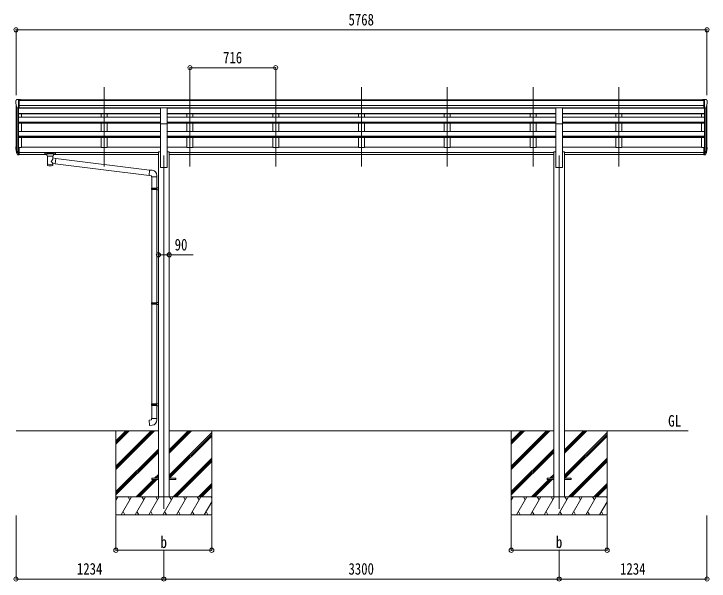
# Model space of a CAD drawing. Units: millimetres at full size. Extents: x -9783 to 33612, y -6828 to 11398.
# Drawn here: x 27735 to 33538, y -3952 to 783 of the extents above; entities that cross this region are included whole.
import ezdxf
from ezdxf.enums import TextEntityAlignment as Align

# ---------------------------------------------------------------- set-up
doc = ezdxf.new("R2010")
doc.units = ezdxf.units.MM
doc.header["$LTSCALE"] = 35
doc.header["$PDMODE"] = 32
doc.header["$PDSIZE"] = 35
for name, color, linetype, lineweight in [('0-0_0', 7, 'Continuous', 9), ('0-1_本体', 4, 'Continuous', 9), ('0-2_部品', 7, 'Continuous', 9), ('0-8_PARTS2', 6, 'Continuous', 9), ('0-A_寸法', 6, 'Continuous', 9)]:
    doc.layers.add(name, color=color, linetype=linetype, lineweight=lineweight)
doc.styles.add('ＭＳ ゴシック', font='')
doc.styles.get('ＭＳ ゴシック').set_extended_font_data('MS Gothic')

msp = doc.modelspace()

# ---------------------------------------------------------------- linework, layer by layer
at = {"layer": '0-0_0'}
for p, q in [((27752.86, -2698.21), (28941.66, -2698.21)), ((28586.86, -2698.21), (28586.86, -3398.21)), ((28586.86, -2992.38), (28881.04, -2698.21)), ((28586.86, -3006.52), (28895.18, -2698.21)), ((28586.86, -3020.67), (28909.32, -2698.21)), ((28586.86, -2808.54), (28697.19, -2698.21)), ((28586.86, -2794.39), (28683.05, -2698.21)), ((28586.86, -2780.25), (28668.9, -2698.21)), ((29032.06, -2883.84), (29217.69, -2698.21)), ((29032.06, -2869.69), (29203.55, -2698.21)), ((29032.06, -2855.55), (29189.4, -2698.21)), ((29032.06, -2698.21), (32241.66, -2698.21)), ((29032.06, -3067.68), (29386.86, -2712.89)), ((29032.06, -3081.82), (29386.86, -2727.03)), ((29386.86, -2698.21), (29386.86, -3398.21)), ((31886.86, -2698.21), (31886.86, -3398.21)), ((31886.86, -2992.38), (32181.04, -2698.21)), ((31886.86, -3006.52), (32195.18, -2698.21)), ((31886.86, -3020.67), (32209.32, -2698.21)), ((31886.86, -2808.54), (31997.19, -2698.21)), ((31886.86, -2794.39), (31983.05, -2698.21)), ((31886.86, -2780.25), (31968.9, -2698.21)), ((32332.06, -2698.21), (33362.86, -2698.21)), ((32332.06, -2883.84), (32517.69, -2698.21)), ((32332.06, -2869.69), (32503.55, -2698.21)), ((32332.06, -2855.55), (32489.4, -2698.21)), ((32332.06, -3067.68), (32686.86, -2712.89)), ((32332.06, -3081.82), (32686.86, -2727.03)), ((32686.86, -2698.21), (32686.86, -3398.21)), ((29034.32, -3093.71), (29386.86, -2741.17)), ((32334.32, -3093.71), (32686.86, -2741.17)), ((28586.86, -3204.51), (28941.66, -2849.72)), ((28586.86, -3218.66), (28941.66, -2863.86)), ((28586.86, -3232.8), (28941.66, -2878)), ((31886.86, -3204.51), (32241.66, -2849.72)), ((31886.86, -3218.66), (32241.66, -2863.86)), ((31886.86, -3232.8), (32241.66, -2878)), ((29063.66, -3248.21), (29386.86, -2925.02)), ((29077.81, -3248.21), (29386.86, -2939.16)), ((29091.95, -3248.21), (29386.86, -2953.3)), ((32363.66, -3248.21), (32686.86, -2925.02)), ((32377.81, -3248.21), (32686.86, -2939.16)), ((32391.95, -3248.21), (32686.86, -2953.3)), ((28909.8, -3093.71), (28941.66, -3061.85)), ((32209.8, -3093.71), (32241.66, -3061.85)), ((28755.3, -3248.21), (28900.8, -3102.71)), ((28769.44, -3248.21), (28914.94, -3102.71)), ((28783.58, -3248.21), (28929.08, -3102.71)), ((28923.94, -3093.71), (28941.66, -3075.99)), ((28938.08, -3093.71), (28941.66, -3090.13)), ((32055.3, -3248.21), (32200.8, -3102.71)), ((32069.44, -3248.21), (32214.94, -3102.71)), ((32083.58, -3248.21), (32229.08, -3102.71)), ((32223.94, -3093.71), (32241.66, -3075.99)), ((32238.08, -3093.71), (32241.66, -3090.13)), ((29275.8, -3248.21), (29386.86, -3137.15)), ((29289.94, -3248.21), (29386.86, -3151.29)), ((29304.08, -3248.21), (29386.86, -3165.43)), ((32575.8, -3248.21), (32686.86, -3137.15)), ((32589.94, -3248.21), (32686.86, -3151.29)), ((32604.08, -3248.21), (32686.86, -3165.43)), ((29386.86, -3248.21), (28586.86, -3248.21)), ((28586.86, -3275.71), (28602.74, -3248.21)), ((28631.6, -3398.21), (28718.21, -3248.21)), ((28703.21, -3274.19), (28688.2, -3248.2)), ((28747.07, -3398.2), (28833.68, -3248.21)), ((28818.67, -3274.19), (28803.67, -3248.21)), ((28862.54, -3398.21), (28949.15, -3248.21)), ((28934.14, -3274.19), (28919.14, -3248.21)), ((28978.01, -3398.21), (29064.62, -3248.21)), ((29049.62, -3274.19), (29034.61, -3248.2)), ((29093.48, -3398.21), (29180.09, -3248.21)), ((29165.09, -3274.19), (29150.09, -3248.21)), ((29208.95, -3398.21), (29295.56, -3248.21)), ((29265.56, -3248.21), (29280.56, -3274.19)), ((29381.03, -3248.21), (29386.86, -3258.31)), ((32686.86, -3248.21), (31886.86, -3248.21)), ((31886.86, -3275.71), (31902.74, -3248.21)), ((31931.6, -3398.21), (32018.21, -3248.21)), ((32003.21, -3274.19), (31988.2, -3248.2)), ((32047.07, -3398.2), (32133.68, -3248.21)), ((32118.67, -3274.19), (32103.67, -3248.21)), ((32162.54, -3398.21), (32249.15, -3248.21)), ((32234.14, -3274.19), (32219.14, -3248.21)), ((32278.01, -3398.21), (32364.62, -3248.21)), ((32349.62, -3274.19), (32334.61, -3248.2)), ((32393.48, -3398.21), (32480.09, -3248.21)), ((32465.09, -3274.19), (32450.09, -3248.21)), ((32508.95, -3398.21), (32595.56, -3248.21)), ((32565.56, -3248.21), (32580.56, -3274.19)), ((32681.03, -3248.21), (32686.86, -3258.31)), ((29324.42, -3398.21), (29386.86, -3290.07)), ((32624.42, -3398.21), (32686.86, -3290.07)), ((28586.86, -3398.21), (29386.86, -3398.21)), ((28646.6, -3372.23), (28661.6, -3398.21)), ((28762.07, -3372.23), (28777.07, -3398.2)), ((28877.54, -3372.22), (28892.54, -3398.21)), ((28993.01, -3372.23), (29008.01, -3398.21)), ((29108.48, -3372.23), (29123.48, -3398.21)), ((29223.95, -3372.23), (29238.95, -3398.21)), ((29339.42, -3372.23), (29354.42, -3398.21)), ((31886.86, -3398.21), (32686.86, -3398.21)), ((31946.6, -3372.23), (31961.6, -3398.21)), ((32062.07, -3372.23), (32077.07, -3398.2)), ((32177.54, -3372.22), (32192.54, -3398.21)), ((32293.01, -3372.23), (32308.01, -3398.21)), ((32408.48, -3372.23), (32423.48, -3398.21)), ((32523.95, -3372.23), (32538.95, -3398.21)), ((32639.42, -3372.23), (32654.42, -3398.21))]:
    msp.add_line(p, q, dxfattribs=at)
at = {"layer": '0-1_本体'}
for p, q in [((27779.36, 65.92), (33494.36, 65.92)), ((27779.36, 60.57), (33494.36, 60.57)), ((27752.86, -335.08), (27752.86, 29.16)), ((27757.14, 10.36), (27757.14, -359.35)), ((27779.36, 17.04), (33494.36, 17.03)), ((33516.57, 10.36), (33516.57, -359.35)), ((33520.86, -335.08), (33520.86, 29.16)), ((27766.86, -4.99), (27766.86, -377.35)), ((27772.86, -5.47), (27772.86, -332.91)), ((27772.86, -5.47), (28959.36, -5.47)), ((27772.86, -47.67), (28959.36, -47.67)), ((27772.86, -49.06), (28959.36, -49.06)), ((27772.86, -52.75), (28959.36, -52.75)), ((27779.36, -0.63), (33494.36, -0.63)), ((28959.36, -3.01), (27779.36, -3.01)), ((27797.86, -80), (27797.86, -52.75)), ((28463.86, -3.01), (28463.86, -5.47)), ((28463.86, -52.75), (28463.86, -80)), ((28513.86, -3.01), (28513.86, -5.47)), ((28513.86, -52.75), (28513.86, -80)), ((29014.36, -3.01), (31792.86, -3.13)), ((32259.36, -5.47), (29014.36, -5.47)), ((32259.36, -47.67), (29014.36, -47.67)), ((32259.36, -49.06), (29014.36, -49.06)), ((32259.36, -52.75), (29014.36, -52.75)), ((29179.86, -3.01), (29179.86, -5.47)), ((29179.86, -52.75), (29179.86, -80)), ((29229.86, -3.01), (29229.86, -5.47)), ((29229.86, -52.75), (29229.86, -80)), ((29895.86, -3.01), (29895.86, -5.47)), ((29895.86, -52.75), (29895.86, -80)), ((29945.86, -3.01), (29945.86, -5.47)), ((29945.86, -52.75), (29945.86, -80)), ((30611.86, -3.01), (30611.86, -5.47)), ((30611.86, -52.75), (30611.86, -80)), ((30661.86, -3.01), (30661.86, -5.47)), ((30661.86, -52.75), (30661.86, -80)), ((31327.86, -3.01), (31327.86, -5.47)), ((31327.86, -52.75), (31327.86, -80)), ((31377.86, -3.01), (31377.86, -5.47)), ((31377.86, -52.75), (31377.86, -80)), ((32259.36, -3.13), (31792.86, -3.13)), ((32043.86, -3.01), (32043.86, -5.47)), ((32043.86, -52.75), (32043.86, -80)), ((32093.86, -3.01), (32093.86, -5.47)), ((32093.86, -52.75), (32093.86, -80)), ((33494.36, -3.13), (32314.36, -3.13)), ((33500.86, -5.47), (32314.36, -5.47)), ((33500.86, -47.67), (32314.36, -47.67)), ((33500.86, -49.06), (32314.36, -49.06)), ((33500.86, -52.75), (32314.36, -52.75)), ((32759.86, -3.01), (32759.86, -5.47)), ((32759.86, -52.75), (32759.86, -80)), ((32809.86, -3.01), (32809.86, -5.47)), ((32809.86, -52.75), (32809.86, -80)), ((33475.86, -80), (33475.86, -52.75)), ((33500.86, -5.47), (33500.86, -332.91)), ((33506.86, -4.99), (33506.86, -377.35)), ((27772.86, -80), (28959.36, -80)), ((32259.36, -80), (29014.36, -80)), ((33500.86, -80), (32314.36, -80)), ((27772.86, -120.73), (28959.36, -120.73)), ((27772.86, -122.21), (28959.36, -122.21)), ((27772.86, -129.02), (28959.36, -129.02)), ((27797.86, -198.51), (27797.86, -129.02)), ((28463.86, -129.02), (28463.86, -198.51)), ((28513.86, -129.02), (28513.86, -198.51)), ((28959.36, -498.21), (28959.36, -134.26)), ((32259.36, -120.73), (29014.36, -120.73)), ((32259.36, -122.21), (29014.36, -122.21)), ((32259.36, -129.02), (29014.36, -129.02)), ((29014.36, -498.21), (29014.36, -134.26)), ((29179.86, -129.02), (29179.86, -198.51)), ((29229.86, -129.02), (29229.86, -198.51)), ((29895.86, -129.02), (29895.86, -198.51)), ((29945.86, -129.02), (29945.86, -198.51)), ((30611.86, -129.02), (30611.86, -198.51)), ((30661.86, -129.02), (30661.86, -198.51)), ((31327.86, -129.02), (31327.86, -198.51)), ((31377.86, -129.02), (31377.86, -198.51)), ((32043.86, -129.02), (32043.86, -198.51)), ((32093.86, -129.02), (32093.86, -198.51)), ((32259.36, -498.21), (32259.36, -134.26)), ((33500.86, -120.73), (32314.36, -120.73)), ((33500.86, -122.21), (32314.36, -122.21)), ((33500.86, -129.02), (32314.36, -129.02)), ((32314.36, -498.21), (32314.36, -134.26)), ((32759.86, -129.02), (32759.86, -198.51)), ((32809.86, -129.02), (32809.86, -198.51)), ((33475.86, -198.51), (33475.86, -129.02)), ((27772.86, -198.51), (28959.36, -198.51)), ((32259.36, -198.51), (29014.36, -198.51)), ((33500.86, -198.51), (32314.36, -198.51)), ((27772.86, -237.82), (28959.36, -237.82)), ((27772.86, -239.31), (28959.36, -239.31)), ((27772.86, -248.78), (28959.36, -248.78)), ((27797.86, -333.74), (27797.86, -248.78)), ((28463.86, -248.78), (28463.86, -333.74)), ((28513.86, -248.78), (28513.86, -333.74)), ((32259.36, -237.82), (29014.36, -237.82)), ((32259.36, -239.31), (29014.36, -239.31)), ((32259.36, -248.78), (29014.36, -248.78)), ((29179.86, -248.78), (29179.86, -333.74)), ((29229.86, -248.78), (29229.86, -333.74)), ((29895.86, -248.78), (29895.86, -333.74)), ((29945.86, -248.78), (29945.86, -333.74)), ((30611.86, -248.78), (30611.86, -333.74)), ((30661.86, -248.78), (30661.86, -333.74)), ((31327.86, -248.78), (31327.86, -333.74)), ((31377.86, -248.78), (31377.86, -333.74)), ((32043.86, -248.78), (32043.86, -333.74)), ((32093.86, -248.78), (32093.86, -333.74)), ((33500.86, -237.82), (32314.36, -237.82)), ((33500.86, -239.31), (32314.36, -239.31)), ((33500.86, -248.78), (32314.36, -248.78)), ((32759.86, -248.78), (32759.86, -333.74)), ((32809.86, -248.78), (32809.86, -333.74)), ((33475.86, -333.74), (33475.86, -248.78)), ((27779.36, -333.74), (27797.86, -333.74)), ((27797.86, -328.94), (28463.86, -328.94)), ((28513.86, -333.74), (28463.86, -333.74)), ((28513.86, -328.94), (28959.36, -328.94)), ((29014.36, -328.94), (29179.86, -328.94)), ((29229.86, -333.74), (29179.86, -333.74)), ((29229.86, -328.94), (29895.86, -328.94)), ((29945.86, -333.74), (29895.86, -333.74)), ((29945.86, -328.94), (30611.86, -328.94)), ((30661.86, -333.74), (30611.86, -333.74)), ((30661.86, -328.94), (31327.86, -328.94)), ((31377.86, -333.74), (31327.86, -333.74)), ((32043.86, -328.94), (31377.86, -328.94)), ((32093.86, -333.74), (32043.86, -333.74)), ((32259.36, -328.94), (32093.86, -328.94)), ((32314.36, -328.94), (32759.86, -328.94)), ((32809.86, -333.74), (32759.86, -333.74)), ((32809.86, -328.94), (33475.86, -328.94)), ((33494.36, -333.74), (33475.86, -333.74)), ((27779.36, -373.24), (28941.66, -373.24)), ((27779.36, -374.62), (28941.66, -374.62)), ((27779.36, -391.8), (28010.86, -391.8)), ((28064.86, -391.8), (28941.66, -391.8)), ((28941.66, -368.21), (28959.36, -368.21)), ((28941.66, -368.21), (28941.66, -3248.21)), ((29014.36, -368.21), (29032.06, -368.21)), ((29032.06, -368.21), (29032.06, -3248.21)), ((32241.66, -373.24), (29032.06, -373.24)), ((32241.66, -374.62), (29032.06, -374.62)), ((32241.66, -391.8), (29032.06, -391.8)), ((32241.66, -368.21), (32241.66, -3248.21)), ((32241.66, -368.21), (32259.36, -368.21)), ((32314.36, -368.21), (32332.06, -368.21)), ((32332.06, -368.21), (32332.06, -3248.21)), ((33494.36, -373.24), (32332.06, -373.24)), ((33494.36, -374.62), (32332.06, -374.62)), ((33494.36, -391.8), (32332.06, -391.8)), ((28959.36, -498.21), (29014.36, -498.21)), ((32259.36, -498.21), (32314.36, -498.21))]:
    msp.add_line(p, q, dxfattribs=at)
at = {"layer": '0-2_部品'}
for p, q in [((27750.86, 58.15), (27750.86, 57.52)), ((27757.77, 66.95), (27753.7, 61.14)), ((27760.86, 67.52), (27758.52, 67.38)), ((27760.86, 67.52), (27779.36, 67.52)), ((27772.86, -5.47), (27772.86, 67.52)), ((27779.36, 67.52), (27789.36, 67.43)), ((27779.36, -4.47), (27779.36, 67.52)), ((27789.36, 65.92), (27789.36, 67.43)), ((33494.36, 67.52), (33484.36, 67.43)), ((33484.36, 65.92), (33484.36, 67.43)), ((33494.36, -4.47), (33494.36, 67.52)), ((33512.86, 67.52), (33494.36, 67.52)), ((33500.86, -5.47), (33500.86, 67.52)), ((33512.86, 67.52), (33515.19, 67.38)), ((33515.95, 66.95), (33520.01, 61.14)), ((33522.86, 58.15), (33522.86, 57.52)), ((27765.23, -3.65), (27755.96, 12.41)), ((33508.48, -3.65), (33517.76, 12.41)), ((27772.86, -5.47), (27767.65, -5.15)), ((27779.36, -4.47), (27772.86, -4.47)), ((28959.36, -2.35), (29014.36, -2.35)), ((28959.36, -134.42), (28959.36, -2.35)), ((29014.36, -134.42), (29014.36, -2.35)), ((32259.36, -2.35), (32314.36, -2.35)), ((32259.36, -134.42), (32259.36, -2.35)), ((32314.36, -134.42), (32314.36, -2.35)), ((33494.36, -4.47), (33500.86, -4.47)), ((33500.86, -5.47), (33506.07, -5.15)), ((28959.36, -134.42), (29014.36, -134.42)), ((32259.36, -134.42), (32314.36, -134.42)), ((27772.86, -332.91), (27772.86, -394.79)), ((27779.36, -332.91), (27772.86, -332.91)), ((27779.36, -332.91), (27779.36, -393.97)), ((33494.36, -332.91), (33494.36, -393.97)), ((33494.36, -332.91), (33500.86, -332.91)), ((33500.86, -332.91), (33500.86, -394.79)), ((27755.25, -358.95), (27765.41, -378.12)), ((27766.42, -376.87), (27756.67, -358.46)), ((27757.84, -375.81), (27765.41, -393.29)), ((27772.86, -377.62), (27767.72, -377.62)), ((27772.86, -379.62), (27768.01, -379.62)), ((27772.86, -394.79), (27768.01, -394.79)), ((27779.36, -371.22), (27772.86, -371.22)), ((27779.36, -376.62), (27772.86, -376.62)), ((27779.36, -393.97), (27772.86, -393.97)), ((27994.36, -379.69), (27994.36, -390.44)), ((27994.36, -379.88), (27994.36, -381.42)), ((27996.36, -379.02), (28079.36, -379.02)), ((27996.36, -381.2), (28079.36, -381.2)), ((27996.36, -391.11), (28010.86, -391.11)), ((28010.86, -397.92), (28010.86, -387.64)), ((28014.96, -402.42), (28014.94, -482.71)), ((28060.76, -419.99), (28060.76, -402.41)), ((28064.86, -397.92), (28064.86, -387.64)), ((28064.86, -391.11), (28079.36, -391.11)), ((28081.36, -379.69), (28081.36, -390.44)), ((33494.36, -371.22), (33500.86, -371.22)), ((33494.36, -376.62), (33500.86, -376.62)), ((33494.36, -393.97), (33500.86, -393.97)), ((33500.86, -377.62), (33505.99, -377.62)), ((33500.86, -379.62), (33505.7, -379.62)), ((33500.86, -394.79), (33505.7, -394.79)), ((33507.29, -376.87), (33517.04, -358.46)), ((33518.46, -358.95), (33508.3, -378.12)), ((33515.88, -375.81), (33508.3, -393.29)), ((28085.98, -423.9), (28060.76, -419.98)), ((28085.98, -423.9), (28078.96, -469.16)), ((28085.98, -423.9), (28867.74, -520.69)), ((28060.77, -482.71), (28060.76, -466.08)), ((28060.76, -466.33), (28078.96, -469.16)), ((28863.73, -566.52), (28078.96, -469.16)), ((28888.58, -522.52), (28867.74, -520.69)), ((28883.66, -578.26), (28929.66, -578.26)), ((28885.66, -578.26), (28885.66, -672.26)), ((28927.66, -578.26), (28927.66, -669.7)), ((28929.66, -578.26), (28929.66, -567.35)), ((28883.66, -674.26), (28884.66, -672.26)), ((28883.66, -674.26), (28927.66, -674.26)), ((28883.66, -674.26), (28883.66, -682.26)), ((28883.66, -682.26), (28927.66, -682.26)), ((28883.66, -682.26), (28884.66, -684.26)), ((28884.66, -672.26), (28927.66, -672.26)), ((28884.66, -684.26), (28927.66, -684.26)), ((28885.66, -684.26), (28885.66, -1628.45)), ((28923.18, -674.26), (28922.75, -672.26)), ((28925.66, -669.76), (28941.66, -669.29)), ((28925.66, -671.76), (28925.66, -669.76)), ((28925.66, -671.76), (28927.66, -671.76)), ((28925.66, -686.76), (28925.66, -684.76)), ((28925.66, -686.76), (28941.66, -687.23)), ((28927.66, -686.82), (28927.66, -1625.89)), ((28941.66, -669.29), (28941.66, -687.23)), ((28883.66, -1630.45), (28884.66, -1628.45)), ((28883.66, -1630.45), (28927.66, -1630.45)), ((28883.66, -1630.45), (28883.66, -1638.45)), ((28883.66, -1638.45), (28927.66, -1638.45)), ((28883.66, -1638.45), (28884.66, -1640.45)), ((28884.66, -1628.45), (28927.66, -1628.45)), ((28884.66, -1640.45), (28927.66, -1640.45)), ((28885.66, -1640.45), (28885.66, -2473.61)), ((28923.18, -1630.45), (28922.75, -1628.45)), ((28925.66, -1625.95), (28941.66, -1625.48)), ((28925.66, -1627.95), (28925.66, -1625.95)), ((28925.66, -1627.95), (28927.66, -1627.95)), ((28925.66, -1642.95), (28925.66, -1640.95)), ((28925.66, -1642.95), (28941.66, -1643.42)), ((28927.66, -1643.01), (28927.66, -2471.05)), ((28941.66, -1625.48), (28941.66, -1643.42)), ((28883.66, -2475.61), (28884.66, -2473.61)), ((28883.66, -2475.61), (28927.66, -2475.61)), ((28883.66, -2475.61), (28883.66, -2483.61)), ((28883.66, -2483.61), (28927.66, -2483.61)), ((28883.66, -2483.61), (28884.66, -2485.61)), ((28884.66, -2473.61), (28927.66, -2473.61)), ((28884.66, -2485.61), (28927.66, -2485.61)), ((28885.66, -2485.61), (28885.66, -2595.61)), ((28923.18, -2475.61), (28922.75, -2473.61)), ((28925.66, -2471.11), (28941.66, -2470.64)), ((28925.66, -2473.11), (28925.66, -2471.11)), ((28925.66, -2473.11), (28927.66, -2473.11)), ((28925.66, -2488.11), (28925.66, -2486.11)), ((28925.66, -2488.11), (28941.66, -2488.58)), ((28927.66, -2488.17), (28927.66, -2595.61)), ((28941.66, -2470.64), (28941.66, -2488.58)), ((28883.66, -2595.61), (28929.66, -2595.61)), ((28883.66, -2605.61), (28883.66, -2595.61)), ((28929.66, -2595.61), (28929.66, -2606.53))]:
    msp.add_line(p, q, dxfattribs=at)
at = {"layer": '0-2_部品', "color": 4}
for p, q in [((28886.86, -3093.71), (28886.86, -3102.71)), ((28941.66, -3093.71), (28886.86, -3093.71)), ((28941.66, -3102.71), (28886.86, -3102.71)), ((29086.46, -3093.71), (29031.66, -3093.71)), ((32186.86, -3093.71), (32186.86, -3102.71)), ((32241.66, -3093.71), (32186.86, -3093.71)), ((32241.66, -3102.71), (32186.86, -3102.71)), ((32386.46, -3093.71), (32331.66, -3093.71))]:
    msp.add_line(p, q, dxfattribs=at)
at = {"layer": '0-2_部品'}
for points in [[(27994.36, -379.69), (27994.39, -379.49), (27994.48, -379.35), (27994.58, -379.26), (27994.68, -379.2), (27994.8, -379.15), (27995.09, -379.09), (27995.58, -379.04), (27996.12, -379.02), (27996.36, -379.02)], [(27994.36, -390.44), (27994.39, -390.64), (27994.48, -390.78), (27994.58, -390.87), (27994.68, -390.93), (27994.8, -390.98), (27995.09, -391.04), (27995.58, -391.09), (27996.12, -391.11), (27996.36, -391.11)], [(28010.9, -397.86), (28010.87, -398.22), (28011.12, -399.17), (28011.64, -400.06), (28012.44, -400.9), (28013.56, -401.69), (28014.96, -402.42)], [(28060.76, -402.41), (28060.99, -402.31), (28062.35, -401.58), (28063.46, -400.73), (28064.21, -399.86), (28064.68, -398.96), (28064.85, -398.08)], [(28079.36, -379.02), (28079.71, -379.03), (28080.24, -379.05), (28080.69, -379.1), (28080.99, -379.18), (28081.16, -379.28), (28081.28, -379.42), (28081.35, -379.6), (28081.36, -379.69)], [(28079.36, -391.11), (28079.71, -391.1), (28080.24, -391.08), (28080.69, -391.03), (28080.99, -390.95), (28081.16, -390.85), (28081.28, -390.71), (28081.35, -390.53), (28081.36, -390.44)], [(28867.74, -520.69), (28863.73, -566.52), (28883.66, -568.26), (28883.66, -578.26)], [(28923.18, -674.26), (28923.18, -682.26), (28922.75, -684.26)], [(28925.66, -684.76), (28927.66, -684.76), (28927.66, -671.76)], [(28923.18, -1630.45), (28923.18, -1638.45), (28922.75, -1640.45)], [(28925.66, -1640.95), (28927.66, -1640.95), (28927.66, -1627.95)], [(28923.18, -2475.61), (28923.18, -2483.61), (28922.75, -2485.61)], [(28925.66, -2486.11), (28927.66, -2486.11), (28927.66, -2473.11)], [(28888.58, -2651.36), (28867.74, -2653.18), (28863.73, -2607.35), (28883.66, -2605.61)]]:
    msp.add_lwpolyline(points, dxfattribs=at)
at = {"layer": '0-2_部品', "color": 4}
for points in [[(29086.46, -3093.71), (29086.46, -3102.71), (29031.66, -3102.71)], [(32386.46, -3093.71), (32386.46, -3102.71), (32331.66, -3102.71)]]:
    msp.add_lwpolyline(points, dxfattribs=at)
at = {"layer": '0-2_部品'}
for centre, radius, start, end in [((27753.86, 58.15), 3, 93, 180), ((27758.59, 66.38), 1, 93.5, 145), ((33515.13, 66.38), 1, 35, 86.5), ((33519.86, 58.15), 3, 0, 87), ((27952.86, 57.52), 202, 180, 192.90261), ((33320.86, 57.52), 202, 347.09739, 0), ((27767.83, -2.15), 3, 210, 266.5), ((33505.88, -2.15), 3, 273.5, 330), ((27841.52, -336.78), 89.07, 174.49576, 194.41188), ((27840.8, -332.5), 88.05, 177.22392, 197.21071), ((27886.07, -339.73), 133.22, 183.27987, 195.71302), ((33387.64, -339.73), 133.22, 344.28698, 356.72013), ((33432.91, -332.5), 88.05, 342.78929, 2.77608), ((33432.2, -336.78), 89.07, 345.58812, 5.50424), ((27768.01, -376.62), 3, 210, 270), ((27768.01, -391.79), 3, 210, 270), ((27767.72, -376.12), 1.5, 210, 270), ((33505.7, -376.62), 3, 270, 330), ((33505.7, -391.79), 3, 270, 330), ((33505.99, -376.12), 1.5, 270, 330), ((28884.66, -567.35), 45, 0, 85), ((28884.66, -2606.53), 45, 275, 0)]:
    msp.add_arc(centre, radius, start, end, dxfattribs=at)
for centre, major_axis, ratio, start_param, end_param in [((27996.36, -381.42), (2, 0), 0.109601, 1.5707963, 3.1415927), ((28037.86, -387.64), (27, 0), 0.122176, 6.2831853, 9.424778), ((28037.87, -402.87), (-22.91, 0.42), 0.072511, 0.0008029, 1.5715993), ((28037.87, -404.49), (-22.91, 0.42), 0.072511, 0.0008029, 1.5715993), ((28037.84, -402.87), (22.92, 0.42), 0.07247, 4.71158, 6.2823764), ((28037.84, -404.49), (22.92, 0.42), 0.07247, 4.71158, 6.2823764), ((28048.86, -397.92), (16, 0), 0.361356, 6.2636979, 6.2831853), ((28079.36, -381.42), (2, 0), 0.109601, 0, 1.5707963), ((28037.86, -446.53), (-22.81, -26.62), 0.234429, 1.6855472, 3.1268519), ((28040.41, -443.89), (20.32, -22.25), 0.045535, 0.0389954, 1.3075346), ((28037.86, -482.71), (22.92, 0), 0.101955, 3.1415499, 6.2833984), ((28037.86, -470.27), (22.91, 0), 0.122865, 3.1415927, 6.2831853)]:
    msp.add_ellipse(centre, major_axis=major_axis, ratio=ratio, start_param=start_param, end_param=end_param, dxfattribs=at)
at = {"layer": '0-8_PARTS2'}
for p, q in [((27752.86, 650.15), (27752.86, 104.53)), ((33520.86, 650.15), (33520.86, 104.53)), ((29204.86, 333.53), (29204.86, 104.53)), ((29920.86, 333.53), (29920.86, 104.53)), ((29031.66, -1228.39), (29231.66, -1228.39)), ((27752.86, -3934.57), (27752.86, -3405.62)), ((28586.86, -3694.59), (28586.86, -3405.62)), ((29386.86, -3694.59), (29386.86, -3405.62)), ((31886.86, -3694.59), (31886.86, -3405.62)), ((32686.86, -3694.59), (32686.86, -3405.62)), ((33520.86, -3934.57), (33520.86, -3405.62)), ((28586.86, -3694.59), (29386.86, -3694.59)), ((28986.86, -3934.57), (28986.86, -3694.59)), ((31886.86, -3694.59), (32686.86, -3694.59)), ((32286.86, -3934.57), (32286.86, -3694.59))]:
    msp.add_line(p, q, dxfattribs=at)
at = {"layer": '0-8_PARTS2', "color": 2}
for p, q in [((28488.86, -492), (28488.86, 170.52)), ((29204.86, -492), (29204.86, 170.52)), ((29920.86, -492), (29920.86, 170.52)), ((30636.86, -492), (30636.86, 170.52)), ((31352.86, -492), (31352.86, 170.52)), ((32068.86, -492), (32068.86, 170.52)), ((32784.86, -492), (32784.86, 170.52)), ((28986.86, -398.21), (28986.86, -3348.21)), ((32286.86, -398.21), (32286.86, -3348.21))]:
    msp.add_line(p, q, dxfattribs=at)
at = {"layer": '0-8_PARTS2'}
for p in [(27752.86, 650.15), (33520.86, 650.15), (29204.86, 333.53), (29920.86, 333.53), (28941.66, -1228.39), (29031.66, -1228.39), (28586.86, -3694.59), (29386.86, -3694.59), (31886.86, -3694.59), (32686.86, -3694.59), (27752.86, -3934.57), (28986.86, -3934.57), (32286.86, -3934.57), (33520.86, -3934.57)]:
    msp.add_point(p, dxfattribs=at)
at = {"layer": '0-A_寸法'}
for p, q in [((27752.86, 650.15), (33520.86, 650.15)), ((29204.86, 333.53), (29920.86, 333.53)), ((28941.66, -1228.39), (29031.66, -1228.39)), ((27752.86, -3934.57), (28986.86, -3934.57)), ((28986.86, -3934.57), (32286.86, -3934.57)), ((32286.86, -3934.57), (33520.86, -3934.57))]:
    msp.add_line(p, q, dxfattribs=at)

# ---------------------------------------------------------------- texts
at = {"layer": '0-0_0', "style": 'ＭＳ ゴシック', "width": 0.85}
msp.add_text('GL', height=96.22, dxfattribs=at).set_placement((33196.17, -2691.27), align=Align.BOTTOM_LEFT)
at = {"layer": '0-8_PARTS2', "color": 7, "style": 'ＭＳ ゴシック', "width": 0.8}
for s, p in [('5768', (30528.36, 657.15)), ('716', (29481.48, 340.53)), ('90', (29077.41, -1221.39)), ('b', (28959.73, -3705.09)), ('b', (32259.73, -3705.09)), ('1234', (28261.36, -3927.57)), ('3300', (30528.36, -3927.57)), ('1234', (32795.36, -3927.57))]:
    msp.add_text(s, height=97.51, dxfattribs=at).set_placement(p, align=Align.BOTTOM_LEFT)

doc.saveas('drawing.dxf')
